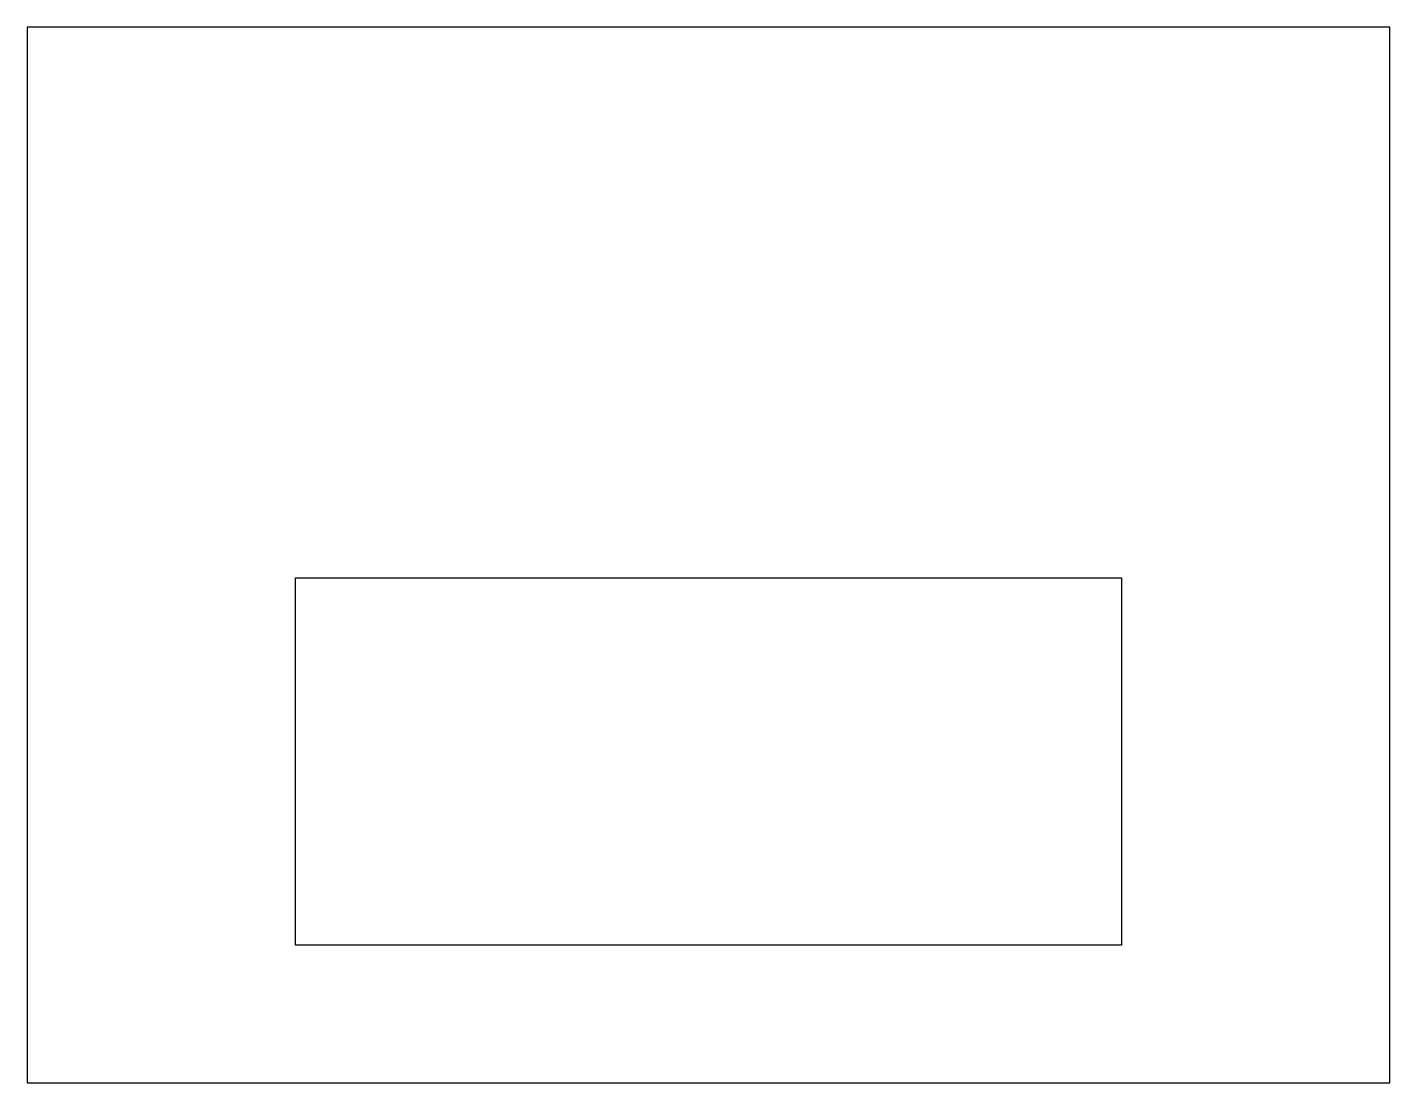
# Model space of a CAD drawing. Header units: millimetres. Extents: x -29.7 to 29.7, y -25.4 to 20.6.
import ezdxf

# ---------------------------------------------------------------- set-up
doc = ezdxf.new("R2010")
doc.units = ezdxf.units.MM
doc.layers.add('CUT', color=7, linetype='Continuous')

msp = doc.modelspace()

# ---------------------------------------------------------------- linework, layer by layer
at = {"layer": 'CUT'}
for p, q in [((-29.698, 20.596), (-29.698, -25.404)), ((29.698, 20.596), (-29.698, 20.596)), ((29.698, -25.404), (29.698, 20.596)), ((-18, -19.404), (-18, -3.404)), ((-18, -3.404), (18, -3.404)), ((18, -3.404), (18, -19.404)), ((18, -19.404), (-18, -19.404)), ((-29.698, -25.404), (29.698, -25.404))]:
    msp.add_line(p, q, dxfattribs=at)

doc.saveas('drawing.dxf')
